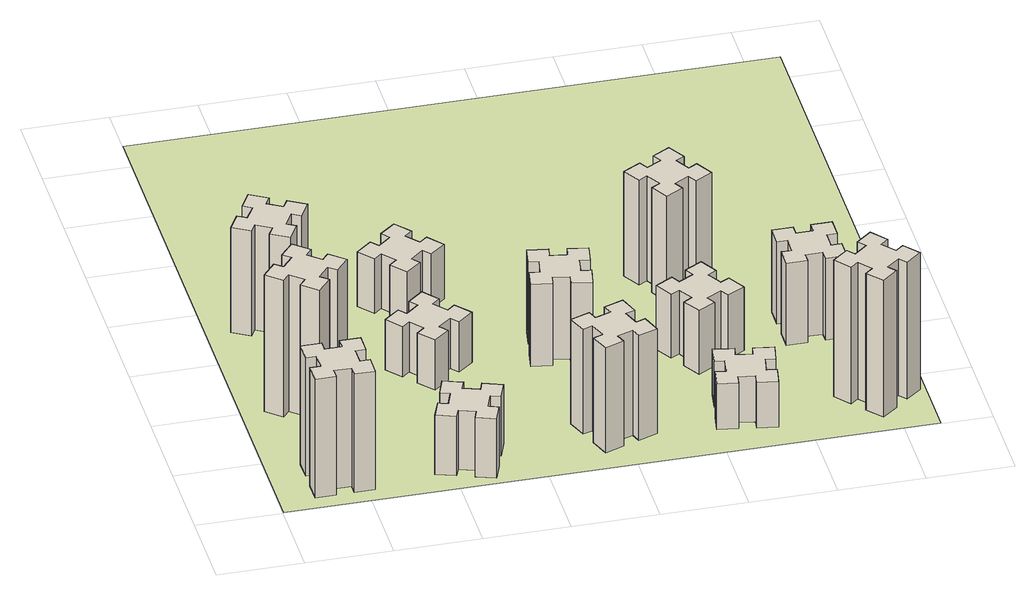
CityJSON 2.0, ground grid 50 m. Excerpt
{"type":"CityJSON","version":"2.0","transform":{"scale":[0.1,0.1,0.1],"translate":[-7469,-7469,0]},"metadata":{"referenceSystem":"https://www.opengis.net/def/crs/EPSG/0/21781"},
"CityObjects":{
"building1":{"type":"Building","attributes":{"class":"1000","function":"1000","usage":"1000","yearOfConstruction":2016,"roofType":"1000","measuredHeight":78,"storeysAboveGround":30,"storeysBelowGround":0},"geometry":[{"type":"Solid","lod":"1","boundaries":[[[[0,1,2,3,4,5,6,7,8,9,10,11,12,13,14,15,16,17,18,19]],[[17,16,20,21]],[[16,15,22,20]],[[15,14,23,22]],[[14,13,24,23]],[[13,12,25,24]],[[12,11,26,25]],[[11,10,27,26]],[[10,9,28,27]],[[9,8,29,28]],[[8,7,30,29]],[[7,6,31,30]],[[6,5,32,31]],[[5,4,33,32]],[[4,3,34,33]],[[3,2,35,34]],[[2,1,36,35]],[[1,0,37,36]],[[0,19,38,37]],[[19,18,39,38]],[[18,17,21,39]],[[24,25,26,27,28,29,30,31,32,33,34,35,36,37,38,39,21,20,22,23]]]]}]},
"building2":{"type":"Building","attributes":{"class":"1000","function":"1000","usage":"1000","yearOfConstruction":2016,"roofType":"1000","measuredHeight":90,"storeysAboveGround":30,"storeysBelowGround":0},"geometry":[{"type":"Solid","lod":"1","boundaries":[[[[40,41,42,43,44,45,46,47,48,49,50,51,52,53,54,55,56,57,58,59]],[[57,56,60,61]],[[56,55,62,60]],[[55,54,63,62]],[[54,53,64,63]],[[53,52,65,64]],[[52,51,66,65]],[[51,50,67,66]],[[50,49,68,67]],[[49,48,69,68]],[[48,47,70,69]],[[47,46,71,70]],[[46,45,72,71]],[[45,44,73,72]],[[44,43,74,73]],[[43,42,75,74]],[[42,41,76,75]],[[41,40,77,76]],[[40,59,78,77]],[[59,58,79,78]],[[58,57,61,79]],[[64,65,66,67,68,69,70,71,72,73,74,75,76,77,78,79,61,60,62,63]]]]}]},
"building3":{"type":"Building","attributes":{"class":"1000","function":"1000","usage":"1000","yearOfConstruction":2016,"roofType":"1000","measuredHeight":69,"storeysAboveGround":30,"storeysBelowGround":0},"geometry":[{"type":"Solid","lod":"1","boundaries":[[[[80,81,82,83,84,85,86,87,88,89,90,91,92,93,94,95,96,97,98,99]],[[97,96,100,101]],[[96,95,102,100]],[[95,94,103,102]],[[94,93,104,103]],[[93,92,105,104]],[[92,91,106,105]],[[91,90,107,106]],[[90,89,108,107]],[[89,88,109,108]],[[88,87,110,109]],[[87,86,111,110]],[[86,85,112,111]],[[85,84,113,112]],[[84,83,114,113]],[[83,82,115,114]],[[82,81,116,115]],[[81,80,117,116]],[[80,99,118,117]],[[99,98,119,118]],[[98,97,101,119]],[[104,105,106,107,108,109,110,111,112,113,114,115,116,117,118,119,101,100,102,103]]]]}]},
"building4":{"type":"Building","attributes":{"class":"1000","function":"1000","usage":"1000","yearOfConstruction":2016,"roofType":"1000","measuredHeight":39,"storeysAboveGround":30,"storeysBelowGround":0},"geometry":[{"type":"Solid","lod":"1","boundaries":[[[[120,121,122,123,124,125,126,127,128,129,130,131,132,133,134,135,136,137,138,139]],[[137,136,140,141]],[[136,135,142,140]],[[135,134,143,142]],[[134,133,144,143]],[[133,132,145,144]],[[132,131,146,145]],[[131,130,147,146]],[[130,129,148,147]],[[129,128,149,148]],[[128,127,150,149]],[[127,126,151,150]],[[126,125,152,151]],[[125,124,153,152]],[[124,123,154,153]],[[123,122,155,154]],[[122,121,156,155]],[[121,120,157,156]],[[120,139,158,157]],[[139,138,159,158]],[[138,137,141,159]],[[144,145,146,147,148,149,150,151,152,153,154,155,156,157,158,159,141,140,142,143]]]]}]},
"building5":{"type":"Building","attributes":{"class":"1000","function":"1000","usage":"1000","yearOfConstruction":2016,"roofType":"1000","measuredHeight":33,"storeysAboveGround":30,"storeysBelowGround":0},"geometry":[{"type":"Solid","lod":"1","boundaries":[[[[160,161,162,163,164,165,166,167,168,169,170,171,172,173,174,175,176,177,178,179]],[[177,176,180,181]],[[176,175,182,180]],[[175,174,183,182]],[[174,173,184,183]],[[173,172,185,184]],[[172,171,186,185]],[[171,170,187,186]],[[170,169,188,187]],[[169,168,189,188]],[[168,167,190,189]],[[167,166,191,190]],[[166,165,192,191]],[[165,164,193,192]],[[164,163,194,193]],[[163,162,195,194]],[[162,161,196,195]],[[161,160,197,196]],[[160,179,198,197]],[[179,178,199,198]],[[178,177,181,199]],[[184,185,186,187,188,189,190,191,192,193,194,195,196,197,198,199,181,180,182,183]]]]}]},
"building6":{"type":"Building","attributes":{"class":"1000","function":"1000","usage":"1000","yearOfConstruction":2016,"roofType":"1000","measuredHeight":36,"storeysAboveGround":30,"storeysBelowGround":0},"geometry":[{"type":"Solid","lod":"1","boundaries":[[[[200,201,202,203,204,205,206,207,208,209,210,211,212,213,214,215,216,217,218,219]],[[217,216,220,221]],[[216,215,222,220]],[[215,214,223,222]],[[214,213,224,223]],[[213,212,225,224]],[[212,211,226,225]],[[211,210,227,226]],[[210,209,228,227]],[[209,208,229,228]],[[208,207,230,229]],[[207,206,231,230]],[[206,205,232,231]],[[205,204,233,232]],[[204,203,234,233]],[[203,202,235,234]],[[202,201,236,235]],[[201,200,237,236]],[[200,219,238,237]],[[219,218,239,238]],[[218,217,221,239]],[[224,225,226,227,228,229,230,231,232,233,234,235,236,237,238,239,221,220,222,223]]]]}]},
"building7":{"type":"Building","attributes":{"class":"1000","function":"1000","usage":"1000","yearOfConstruction":2016,"roofType":"1000","measuredHeight":69,"storeysAboveGround":30,"storeysBelowGround":0},"geometry":[{"type":"Solid","lod":"1","boundaries":[[[[240,241,242,243,244,245,246,247,248,249,250,251,252,253,254,255,256,257,258,259]],[[257,256,260,261]],[[256,255,262,260]],[[255,254,263,262]],[[254,253,264,263]],[[253,252,265,264]],[[252,251,266,265]],[[251,250,267,266]],[[250,249,268,267]],[[249,248,269,268]],[[248,247,270,269]],[[247,246,271,270]],[[246,245,272,271]],[[245,244,273,272]],[[244,243,274,273]],[[243,242,275,274]],[[242,241,276,275]],[[241,240,277,276]],[[240,259,278,277]],[[259,258,279,278]],[[258,257,261,279]],[[264,265,266,267,268,269,270,271,272,273,274,275,276,277,278,279,261,260,262,263]]]]}]},
"building8":{"type":"Building","attributes":{"class":"1000","function":"1000","usage":"1000","yearOfConstruction":2016,"roofType":"1000","measuredHeight":54,"storeysAboveGround":30,"storeysBelowGround":0},"geometry":[{"type":"Solid","lod":"1","boundaries":[[[[280,281,282,283,284,285,286,287,288,289,290,291,292,293,294,295,296,297,298,299]],[[297,296,300,301]],[[296,295,302,300]],[[295,294,303,302]],[[294,293,304,303]],[[293,292,305,304]],[[292,291,306,305]],[[291,290,307,306]],[[290,289,308,307]],[[289,288,309,308]],[[288,287,310,309]],[[287,286,311,310]],[[286,285,312,311]],[[285,284,313,312]],[[284,283,314,313]],[[283,282,315,314]],[[282,281,316,315]],[[281,280,317,316]],[[280,299,318,317]],[[299,298,319,318]],[[298,297,301,319]],[[304,305,306,307,308,309,310,311,312,313,314,315,316,317,318,319,301,300,302,303]]]]}]},
"building9":{"type":"Building","attributes":{"class":"1000","function":"1000","usage":"1000","yearOfConstruction":2016,"roofType":"1000","measuredHeight":30,"storeysAboveGround":30,"storeysBelowGround":0},"geometry":[{"type":"Solid","lod":"1","boundaries":[[[[320,321,322,323,324,325,326,327,328,329,330,331,332,333,334,335,336,337,338,339]],[[337,336,340,341]],[[336,335,342,340]],[[335,334,343,342]],[[334,333,344,343]],[[333,332,345,344]],[[332,331,346,345]],[[331,330,347,346]],[[330,329,348,347]],[[329,328,349,348]],[[328,327,350,349]],[[327,326,351,350]],[[326,325,352,351]],[[325,324,353,352]],[[324,323,354,353]],[[323,322,355,354]],[[322,321,356,355]],[[321,320,357,356]],[[320,339,358,357]],[[339,338,359,358]],[[338,337,341,359]],[[344,345,346,347,348,349,350,351,352,353,354,355,356,357,358,359,341,340,342,343]]]]}]},
"building10":{"type":"Building","attributes":{"class":"1000","function":"1000","usage":"1000","yearOfConstruction":2016,"roofType":"1000","measuredHeight":42,"storeysAboveGround":30,"storeysBelowGround":0},"geometry":[{"type":"Solid","lod":"1","boundaries":[[[[360,361,362,363,364,365,366,367,368,369,370,371,372,373,374,375,376,377,378,379]],[[377,376,380,381]],[[376,375,382,380]],[[375,374,383,382]],[[374,373,384,383]],[[373,372,385,384]],[[372,371,386,385]],[[371,370,387,386]],[[370,369,388,387]],[[369,368,389,388]],[[368,367,390,389]],[[367,366,391,390]],[[366,365,392,391]],[[365,364,393,392]],[[364,363,394,393]],[[363,362,395,394]],[[362,361,396,395]],[[361,360,397,396]],[[360,379,398,397]],[[379,378,399,398]],[[378,377,381,399]],[[384,385,386,387,388,389,390,391,392,393,394,395,396,397,398,399,381,380,382,383]]]]}]},
"building11":{"type":"Building","attributes":{"class":"1000","function":"1000","usage":"1000","yearOfConstruction":2016,"roofType":"1000","measuredHeight":69,"storeysAboveGround":30,"storeysBelowGround":0},"geometry":[{"type":"Solid","lod":"1","boundaries":[[[[400,401,402,403,404,405,406,407,408,409,410,411,412,413,414,415,416,417,418,419]],[[417,416,420,421]],[[416,415,422,420]],[[415,414,423,422]],[[414,413,424,423]],[[413,412,425,424]],[[412,411,426,425]],[[411,410,427,426]],[[410,409,428,427]],[[409,408,429,428]],[[408,407,430,429]],[[407,406,431,430]],[[406,405,432,431]],[[405,404,433,432]],[[404,403,434,433]],[[403,402,435,434]],[[402,401,436,435]],[[401,400,437,436]],[[400,419,438,437]],[[419,418,439,438]],[[418,417,421,439]],[[424,425,426,427,428,429,430,431,432,433,434,435,436,437,438,439,421,420,422,423]]]]}]},
"building12":{"type":"Building","attributes":{"class":"1000","function":"1000","usage":"1000","yearOfConstruction":2016,"roofType":"1000","measuredHeight":90,"storeysAboveGround":30,"storeysBelowGround":0},"geometry":[{"type":"Solid","lod":"1","boundaries":[[[[440,441,442,443,444,445,446,447,448,449,450,451,452,453,454,455,456,457,458,459]],[[457,456,460,461]],[[456,455,462,460]],[[455,454,463,462]],[[454,453,464,463]],[[453,452,465,464]],[[452,451,466,465]],[[451,450,467,466]],[[450,449,468,467]],[[449,448,469,468]],[[448,447,470,469]],[[447,446,471,470]],[[446,445,472,471]],[[445,444,473,472]],[[444,443,474,473]],[[443,442,475,474]],[[442,441,476,475]],[[441,440,477,476]],[[440,459,478,477]],[[459,458,479,478]],[[458,457,461,479]],[[464,465,466,467,468,469,470,471,472,473,474,475,476,477,478,479,461,460,462,463]]]]}]},
"building13":{"type":"Building","attributes":{"class":"1000","function":"1000","usage":"1000","yearOfConstruction":2016,"roofType":"1000","measuredHeight":54,"storeysAboveGround":30,"storeysBelowGround":0},"geometry":[{"type":"Solid","lod":"1","boundaries":[[[[480,481,482,483,484,485,486,487,488,489,490,491,492,493,494,495,496,497,498,499]],[[497,496,500,501]],[[496,495,502,500]],[[495,494,503,502]],[[494,493,504,503]],[[493,492,505,504]],[[492,491,506,505]],[[491,490,507,506]],[[490,489,508,507]],[[489,488,509,508]],[[488,487,510,509]],[[487,486,511,510]],[[486,485,512,511]],[[485,484,513,512]],[[484,483,514,513]],[[483,482,515,514]],[[482,481,516,515]],[[481,480,517,516]],[[480,499,518,517]],[[499,498,519,518]],[[498,497,501,519]],[[504,505,506,507,508,509,510,511,512,513,514,515,516,517,518,519,501,500,502,503]]]]}]},
"landuse1":{"type":"LandUse","attributes":{"name":"plot1","function":"1010"},"geometry":[{"type":"MultiSurface","lod":"1","boundaries":[[[520,521,522,523]]]}]}
},
"vertices":[
[265,325,0],[265,225,0],[205,225,0],[205,105,0],[325,105,0],[325,165,0],[425,165,0],[425,105,0],[545,105,0],[545,225,0],[485,225,0],[485,325,0],[545,325,0],[545,445,0],[425,445,0],[425,385,0],[325,385,0],[325,445,0],[205,445,0],[205,325,0],[325,385,780],[325,445,780],[425,385,780],[425,445,780],[545,445,780],[545,325,780],[485,325,780],[485,225,780],[545,225,780],[545,105,780],[425,105,780],[425,165,780],[325,165,780],[325,105,780],[205,105,780],[205,225,780],[265,225,780],[265,325,780],[205,325,780],[205,445,780],
[484,1067,0],[408,1132,0],[446,1178,0],[354,1255,0],[277,1163,0],[323,1124,0],[259,1048,0],[213,1086,0],[136,994,0],[228,917,0],[266,963,0],[343,899,0],[304,853,0],[396,776,0],[473,868,0],[427,906,0],[492,983,0],[538,944,0],[615,1036,0],[523,1113,0],[492,983,900],[538,944,900],[427,906,900],[473,868,900],[396,776,900],[304,853,900],[343,899,900],[266,963,900],[228,917,900],[136,994,900],[213,1086,900],[259,1048,900],[323,1124,900],[277,1163,900],[354,1255,900],[446,1178,900],[408,1132,900],[484,1067,900],[523,1113,900],[615,1036,900],
[474,1926,0],[387,1976,0],[417,2028,0],[313,2088,0],[253,1984,0],[305,1954,0],[255,1867,0],[203,1897,0],[143,1793,0],[247,1733,0],[277,1785,0],[364,1735,0],[334,1683,0],[438,1623,0],[498,1727,0],[446,1757,0],[496,1844,0],[548,1814,0],[608,1918,0],[504,1978,0],[496,1844,690],[548,1814,690],[446,1757,690],[498,1727,690],[438,1623,690],[334,1683,690],[364,1735,690],[277,1785,690],[247,1733,690],[143,1793,690],[203,1897,690],[255,1867,690],[305,1954,690],[253,1984,690],[313,2088,690],[417,2028,690],[387,1976,690],[474,1926,690],[504,1978,690],[608,1918,690],
[1029,360,0],[995,266,0],[939,287,0],[897,174,0],[1010,133,0],[1031,189,0],[1125,155,0],[1104,99,0],[1217,57,0],[1258,170,0],[1202,191,0],[1236,285,0],[1292,264,0],[1333,377,0],[1220,418,0],[1200,362,0],[1106,396,0],[1127,452,0],[1014,493,0],[973,380,0],[1106,396,390],[1127,452,390],[1200,362,390],[1220,418,390],[1333,377,390],[1292,264,390],[1236,285,390],[1202,191,390],[1258,170,390],[1217,57,390],[1104,99,390],[1125,155,390],[1031,189,390],[1010,133,390],[897,174,390],[939,287,390],[995,266,390],[1029,360,390],[973,380,390],[1014,493,390],
[1083,1332,0],[1006,1267,0],[968,1313,0],[876,1236,0],[953,1144,0],[999,1183,0],[1063,1106,0],[1017,1068,0],[1094,976,0],[1186,1053,0],[1148,1099,0],[1224,1163,0],[1263,1117,0],[1355,1194,0],[1278,1286,0],[1232,1248,0],[1167,1324,0],[1213,1363,0],[1136,1455,0],[1044,1378,0],[1167,1324,330],[1213,1363,330],[1232,1248,330],[1278,1286,330],[1355,1194,330],[1263,1117,330],[1224,1163,330],[1148,1099,330],[1186,1053,330],[1094,976,330],[1017,1068,330],[1063,1106,330],[999,1183,330],[953,1144,330],[876,1236,330],[968,1313,330],[1006,1267,330],[1083,1332,330],[1044,1378,330],[1136,1455,330],
[1083,1972,0],[1006,1907,0],[968,1953,0],[876,1876,0],[953,1784,0],[999,1823,0],[1063,1746,0],[1017,1708,0],[1094,1616,0],[1186,1693,0],[1148,1739,0],[1224,1803,0],[1263,1757,0],[1355,1834,0],[1278,1926,0],[1232,1888,0],[1167,1964,0],[1213,2003,0],[1136,2095,0],[1044,2018,0],[1167,1964,360],[1213,2003,360],[1232,1888,360],[1278,1926,360],[1355,1834,360],[1263,1757,360],[1224,1803,360],[1148,1739,360],[1186,1693,360],[1094,1616,360],[1017,1708,360],[1063,1746,360],[999,1823,360],[953,1784,360],[876,1876,360],[968,1953,360],[1006,1907,360],[1083,1972,360],[1044,2018,360],[1136,2095,360],
[1965,496,0],[1871,462,0],[1850,518,0],[1737,477,0],[1779,364,0],[1835,385,0],[1869,291,0],[1813,270,0],[1854,157,0],[1967,199,0],[1946,255,0],[2040,289,0],[2060,233,0],[2173,274,0],[2132,387,0],[2076,366,0],[2042,460,0],[2098,480,0],[2057,593,0],[1944,552,0],[2042,460,690],[2098,480,690],[2076,366,690],[2132,387,690],[2173,274,690],[2060,233,690],[2040,289,690],[1946,255,690],[1967,199,690],[1854,157,690],[1813,270,690],[1869,291,690],[1835,385,690],[1779,364,690],[1737,477,690],[1850,518,690],[1871,462,690],[1965,496,690],[1944,552,690],[2057,593,690],
[1955,1147,0],[1972,1245,0],[2031,1235,0],[2052,1353,0],[1934,1374,0],[1924,1315,0],[1825,1332,0],[1836,1391,0],[1717,1412,0],[1697,1294,0],[1756,1284,0],[1738,1185,0],[1679,1196,0],[1658,1077,0],[1777,1057,0],[1787,1116,0],[1885,1098,0],[1875,1039,0],[1993,1018,0],[2014,1137,0],[1885,1098,540],[1875,1039,540],[1787,1116,540],[1777,1057,540],[1658,1077,540],[1679,1196,540],[1738,1185,540],[1756,1284,540],[1697,1294,540],[1717,1412,540],[1836,1391,540],[1825,1332,540],[1924,1315,540],[1934,1374,540],[2052,1353,540],[2031,1235,540],[1972,1245,540],[1955,1147,540],[2014,1137,540],[1993,1018,540],
[2596,444,0],[2578,345,0],[2519,356,0],[2498,237,0],[2617,217,0],[2627,276,0],[2725,258,0],[2715,199,0],[2833,178,0],[2854,297,0],[2795,307,0],[2812,405,0],[2871,395,0],[2892,513,0],[2774,534,0],[2764,475,0],[2665,492,0],[2676,551,0],[2557,572,0],[2537,454,0],[2665,492,300],[2676,551,300],[2764,475,300],[2774,534,300],[2892,513,300],[2871,395,300],[2812,405,300],[2795,307,300],[2854,297,300],[2833,178,300],[2715,199,300],[2725,258,300],[2627,276,300],[2617,217,300],[2498,237,300],[2519,356,300],[2578,345,300],[2596,444,300],[2537,454,300],[2557,572,300],
[2584,1136,0],[2497,1086,0],[2467,1138,0],[2363,1078,0],[2423,974,0],[2475,1004,0],[2525,917,0],[2473,887,0],[2533,783,0],[2637,843,0],[2607,895,0],[2694,945,0],[2724,893,0],[2828,953,0],[2768,1057,0],[2716,1027,0],[2666,1114,0],[2718,1144,0],[2658,1248,0],[2554,1188,0],[2666,1114,420],[2718,1144,420],[2716,1027,420],[2768,1057,420],[2828,953,420],[2724,893,420],[2694,945,420],[2607,895,420],[2637,843,420],[2533,783,420],[2473,887,420],[2525,917,420],[2475,1004,420],[2423,974,420],[2363,1078,420],[2467,1138,420],[2497,1086,420],[2584,1136,420],[2554,1188,420],[2658,1248,420],
[2475,1744,0],[2525,1657,0],[2473,1627,0],[2533,1523,0],[2637,1583,0],[2607,1635,0],[2694,1685,0],[2724,1633,0],[2828,1693,0],[2768,1797,0],[2716,1767,0],[2666,1854,0],[2718,1884,0],[2658,1988,0],[2554,1928,0],[2584,1876,0],[2497,1826,0],[2467,1878,0],[2363,1818,0],[2423,1714,0],[2497,1826,690],[2467,1878,690],[2584,1876,690],[2554,1928,690],[2658,1988,690],[2718,1884,690],[2666,1854,690],[2716,1767,690],[2768,1797,690],[2828,1693,690],[2724,1633,690],[2694,1685,690],[2607,1635,690],[2637,1583,690],[2533,1523,690],[2473,1627,690],[2525,1657,690],[2475,1744,690],[2423,1714,690],[2363,1818,690],
[3468,259,0],[3544,323,0],[3583,277,0],[3675,354,0],[3598,446,0],[3552,408,0],[3487,484,0],[3533,523,0],[3456,615,0],[3364,538,0],[3403,492,0],[3326,427,0],[3288,473,0],[3196,396,0],[3273,304,0],[3319,343,0],[3383,266,0],[3337,228,0],[3414,136,0],[3506,213,0],[3383,266,900],[3337,228,900],[3319,343,900],[3273,304,900],[3196,396,900],[3288,473,900],[3326,427,900],[3403,492,900],[3364,538,900],[3456,615,900],[3533,523,900],[3487,484,900],[3552,408,900],[3598,446,900],[3675,354,900],[3583,277,900],[3544,323,900],[3468,259,900],[3506,213,900],[3414,136,900],
[3185,1005,0],[3285,1005,0],[3285,945,0],[3405,945,0],[3405,1065,0],[3345,1065,0],[3345,1165,0],[3405,1165,0],[3405,1285,0],[3285,1285,0],[3285,1225,0],[3185,1225,0],[3185,1285,0],[3065,1285,0],[3065,1165,0],[3125,1165,0],[3125,1065,0],[3065,1065,0],[3065,945,0],[3185,945,0],[3125,1065,540],[3065,1065,540],[3125,1165,540],[3065,1165,540],[3065,1285,540],[3185,1285,540],[3185,1225,540],[3285,1225,540],[3285,1285,540],[3405,1285,540],[3405,1165,540],[3345,1165,540],[3345,1065,540],[3405,1065,540],[3405,945,540],[3285,945,540],[3285,1005,540],[3185,1005,540],[3185,945,540],[3065,945,540],
[5,3705,0],[3705,3705,0],[3705,5,0],[5,5,0]
]}
